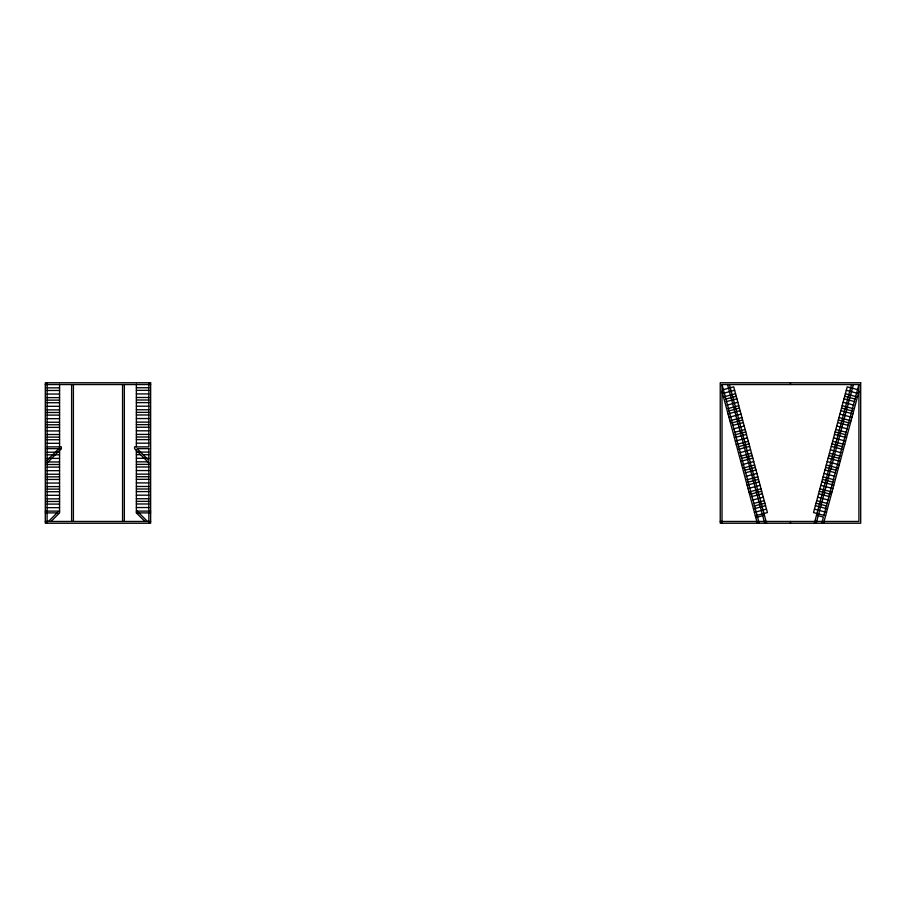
<?xml version="1.0" encoding="UTF-8"?>
<svg xmlns="http://www.w3.org/2000/svg" width="906" height="906" viewBox="0 0 906 906"><rect width="100%" height="100%" fill="white"/><g stroke="black" fill="none" stroke-linecap="round" stroke-linejoin="round"><path stroke-width="1.36" d="M814.369 523.238L851.527 384.552M816.215 523.238L853.373 384.552M821.753 523.238L823.407 517.077L816.51 515.231M823.871 515.355L858.911 384.552L722.014 384.552L722.014 523.238M823.599 523.238L858.911 391.449M47.089 460.407L59.57 447.915M47.089 462.921L61.359 448.651L61.359 446.873L47.089 446.873M48.494 521.448L57.791 512.15M51.008 521.448L59.57 512.887L59.57 448.776M722.999 389.727L733.713 386.851L767.405 512.581L755.344 515.808M722.58 393.532L734.641 390.293M723.498 396.975L735.559 393.748M725.513 399.138L736.238 396.273M726.193 401.664L736.918 398.787M727.122 405.107L737.835 402.241M728.039 408.561L738.764 405.684M728.696 410.996L739.409 408.119M728.028 413.872L740.089 410.645M728.956 417.326L741.017 414.087M729.874 420.769L741.935 417.53M731.889 422.932L742.614 420.056M732.569 425.458L743.294 422.581M733.486 428.9L744.211 426.024M734.415 432.343L745.14 429.478M735.072 434.778L745.785 431.913M734.404 437.666L746.465 434.438M735.321 441.109L747.393 437.881M736.25 444.563L748.311 441.324M738.265 446.726L748.99 443.849M738.945 449.24L749.658 446.375M739.862 452.694L750.587 449.818M740.791 456.137L751.516 453.26M741.414 458.459L752.127 455.582M740.746 461.335L752.807 458.108M741.674 464.789L753.735 461.55M742.592 468.232L754.653 464.993M744.585 470.305L755.31 467.439M745.264 472.83L755.989 469.954M746.182 476.273L756.906 473.408M747.11 479.727L757.835 476.85M747.79 482.241L758.503 479.376M747.122 485.129L759.183 481.901M748.039 488.572L760.111 485.344M748.968 492.026L761.029 488.787M749.624 494.461L761.686 491.222M751.64 496.624L762.354 493.747M752.558 500.067L763.282 497.19M753.486 503.51L764.2 500.644M754.154 506.035L764.879 503.17M753.498 508.923L765.559 505.684M754.415 512.366L766.476 509.138M755.808 517.53L764.415 515.231M45.3 384.552L150.645 384.552M136.376 387.745L148.867 387.745M47.089 387.859L59.57 387.859M136.376 390.35L148.867 390.35M47.089 390.475L59.57 390.475M136.376 393.917L148.867 393.917M47.089 394.042L59.57 394.042M136.376 397.485L148.867 397.485M47.089 397.609L59.57 397.609M136.376 400.01L148.867 400.01M47.089 400.135L59.57 400.135M136.376 402.626L148.867 402.626M47.089 402.74L59.57 402.74M136.376 406.194L148.867 406.194M47.089 406.307L59.57 406.307M136.376 409.761L148.867 409.761M47.089 409.874L59.57 409.874M136.376 412.366L148.867 412.366M47.089 412.49L59.57 412.49M47.089 415.107L59.57 415.107M136.376 414.982L148.867 414.982M47.089 418.674L59.57 418.674M136.376 418.549L148.867 418.549M47.089 422.241L59.57 422.241M136.376 422.117L148.867 422.117M136.376 424.642L148.867 424.642M47.089 424.767L59.57 424.767M47.089 427.372L59.57 427.372M136.376 427.247L148.867 427.247M47.089 430.939L59.57 430.939M136.376 430.814L148.867 430.814M47.089 434.506L59.57 434.506M136.376 434.393L148.867 434.393M136.376 436.998L148.867 436.998M47.089 437.122L59.57 437.122M136.376 439.614L148.867 439.614M47.089 439.738L59.57 439.738M136.376 443.181L148.867 443.181M47.089 443.306L59.57 443.306M47.089 448.651L61.359 448.651M148.867 448.651L137.112 448.651L148.867 460.407L148.867 448.527M136.376 452.094L148.867 452.094M47.089 452.219L59.57 452.219M136.376 454.71L140.543 454.71M143.318 454.71L148.867 454.71M47.089 454.835L59.57 454.835M136.376 458.277L148.867 458.277M47.089 458.402L59.57 458.402M136.376 461.845L148.867 461.845L148.867 522.853M47.089 461.969L59.57 461.969M136.376 464.37L148.867 464.37M47.089 464.495L59.57 464.495M136.376 466.986L148.867 466.986M47.089 467.1L59.57 467.1M136.376 470.554L148.867 470.554M47.089 470.667L59.57 470.667M136.376 474.121L148.867 474.121M47.089 474.234L59.57 474.234M47.089 476.85L59.57 476.85M136.376 476.726L148.867 476.726M47.089 479.467L59.57 479.467M136.376 479.342L148.867 479.342M47.089 483.034L59.57 483.034M136.376 482.909L148.867 482.909M136.376 486.477L148.867 486.477M47.089 486.601L59.57 486.601M136.376 489.002L148.867 489.002M47.089 489.115L59.57 489.115M47.089 491.732L59.57 491.732M136.376 491.607L148.867 491.607M47.089 495.299L59.57 495.299M136.376 495.174L148.867 495.174M47.089 498.866L59.57 498.866M136.376 498.742L148.867 498.742M136.376 501.358L148.867 501.358M47.089 501.482L59.57 501.482M136.376 503.974L148.867 503.974M47.089 504.087L59.57 504.087M136.376 507.541L148.867 507.541M47.089 507.654L59.57 507.654M45.3 511.109L59.57 511.109M136.376 511.109L150.645 511.109M45.3 512.887L57.791 512.887M136.376 449.58L136.376 512.887L150.645 512.887M45.3 521.448L150.645 521.448M720.236 521.448L858.911 521.448L858.911 384.552M857.937 389.727L847.223 386.851L813.531 512.581L825.593 515.808M846.295 390.293L858.356 393.532M845.366 393.748L857.438 396.975M844.698 396.273L855.423 399.138M844.018 398.787L854.743 401.664M843.101 402.241L853.814 405.107M842.172 405.684L852.897 408.561M841.515 408.119L852.24 410.996M840.847 410.645L852.908 413.872M839.919 414.087L851.98 417.326M839.001 417.53L851.062 420.769M838.322 420.056L849.047 422.932M837.642 422.581L848.367 425.458M836.725 426.024L847.438 428.9M835.796 429.478L846.521 432.343M835.139 431.913L845.864 434.778M834.471 434.438L846.532 437.666M833.543 437.881L845.604 441.109M832.625 441.324L844.686 444.563M831.946 443.849L842.671 446.726M831.266 446.375L841.991 449.24M830.349 449.818L841.074 452.694M829.42 453.26L840.145 456.137M828.797 455.582L839.522 458.459M828.129 458.108L840.19 461.335M827.201 461.55L839.262 464.789M826.283 464.993L838.344 468.232M825.626 467.439L836.351 470.305M824.947 469.954L835.672 472.83M824.03 473.408L834.743 476.273M823.101 476.85L833.826 479.727M822.433 479.376L833.146 482.241M821.753 481.901L833.814 485.129M820.825 485.344L832.886 488.572M819.907 488.787L831.968 492.026M819.25 491.222L831.312 494.461M818.571 493.747L829.296 496.624M817.654 497.19L828.378 500.067M816.725 500.644L827.45 503.51M816.057 503.17L826.77 506.035M815.377 505.684L827.438 508.923M814.449 509.138L826.51 512.366M148.867 462.921L134.598 448.651L134.598 446.873L148.867 446.873L148.867 382.762M137.112 511.109L147.463 521.448M136.376 512.887L144.937 521.448M729.409 384.552L766.567 523.238M727.563 384.552L764.721 523.238M722.014 384.552L759.183 523.238M722.014 391.449L757.325 523.238M790.462 382.762L790.462 384.552M790.462 521.448L790.462 523.238M136.376 384.178L136.376 446.749M124.337 384.552L124.337 521.448M122.559 384.552L122.559 521.448M73.397 384.552L73.397 521.448M71.608 384.552L71.608 521.448M59.57 384.291L59.57 446.873M47.089 382.762L47.089 522.853M150.645 382.762L45.3 382.762L45.3 523.238L150.645 523.238L150.645 382.762M860.7 382.762L720.236 382.762L720.236 523.238L860.7 523.238L860.7 382.762"/></g></svg>
